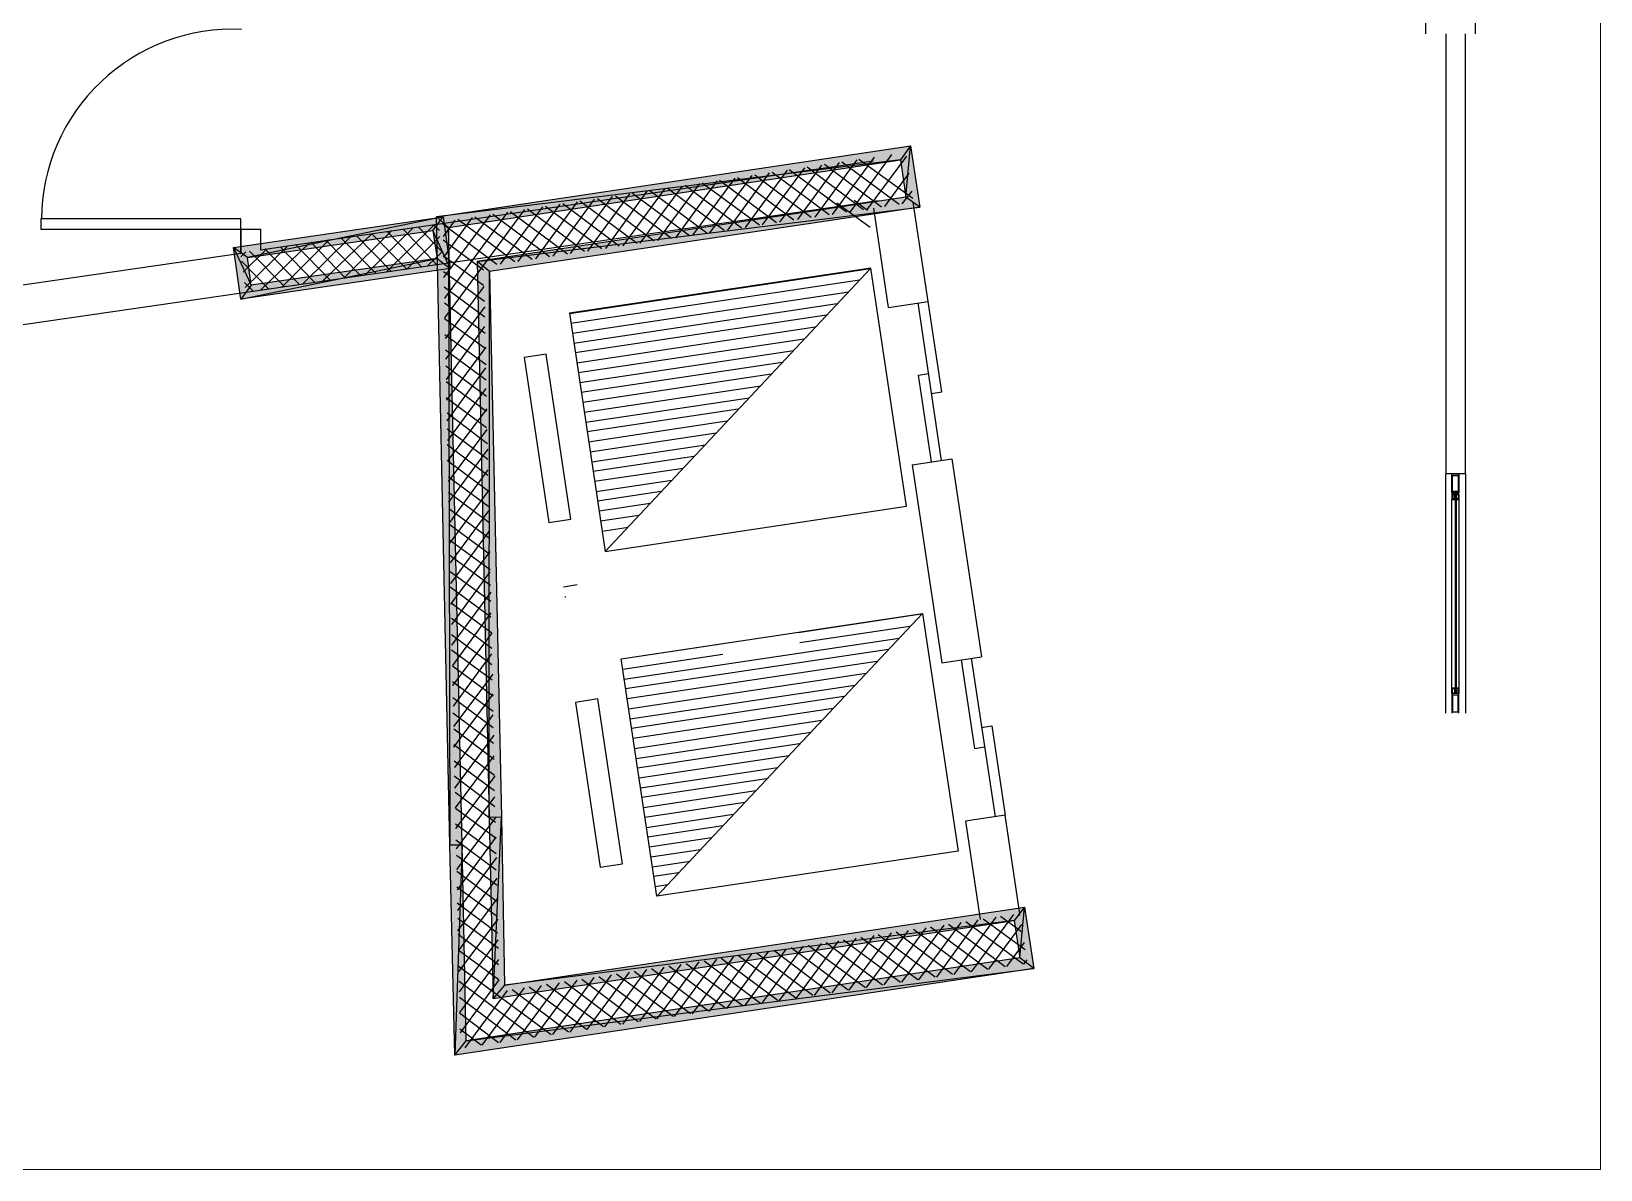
# Model space of a CAD drawing. Header units: inches. Extents: x 14 to 158, y 51 to 94.
# Drawn here: x 110.76 to 118.38, y 73.44 to 78.96 of the extents above; entities that cross this region are included whole.
import ezdxf

# ---------------------------------------------------------------- set-up
doc = ezdxf.new("R2010")
doc.units = ezdxf.units.IN
doc.header["$LTSCALE"] = 0.6
doc.header["$MEASUREMENT"] = 0
doc.layers.get('0').update_dxf_attribs({"color": 253, "lineweight": 0})

msp = doc.modelspace()

# ---------------------------------------------------------------- hatches: boundary and pattern name
h = msp.add_hatch(color=256)
h.paths.add_polyline_path([(115.627, 74.412), (115.5593, 74.4633), (115.5824, 74.7094)])
h.paths.add_polyline_path([(115.5593, 74.4633), (115.5824, 74.7094), (115.5322, 74.6447)])
h.paths.add_polyline_path([(115.5824, 74.7094), (115.5322, 74.6447), (113.0579, 74.3313)])
h.paths.add_polyline_path([(115.5322, 74.6447), (113.0579, 74.3313), (113.0036, 74.2659)])
h.paths.add_polyline_path([(113.0579, 74.3313), (113.0036, 74.2659), (113.0433, 75.1462)])
h.paths.add_polyline_path([(113.0036, 74.2659), (113.0433, 75.1462), (112.9836, 75.1442)])
h.paths.add_polyline_path([(113.0433, 75.1462), (112.9836, 75.1442), (112.9855, 77.794)])
h.paths.add_polyline_path([(112.9836, 75.1442), (112.9855, 77.794), (112.9253, 77.8421)])
h.paths.add_polyline_path([(112.9855, 77.794), (112.9253, 77.8421), (115.0736, 78.1067)])
h.paths.add_polyline_path([(112.9253, 77.8421), (115.0736, 78.1067), (115.0066, 78.1539)])
h.paths.add_polyline_path([(115.0736, 78.1067), (115.0066, 78.1539), (115.0291, 78.404)])
h.paths.add_polyline_path([(115.0066, 78.1539), (115.0291, 78.404), (114.9794, 78.3353)])
h.paths.add_polyline_path([(115.0291, 78.404), (114.9794, 78.3353), (112.7283, 78.0594)])
h.paths.add_polyline_path([(114.9794, 78.3353), (112.7283, 78.0594), (112.7863, 78.0068)])
h.paths.add_polyline_path([(112.7283, 78.0594), (112.7863, 78.0068), (112.7928, 75.0125)])
h.paths.add_polyline_path([(112.7863, 78.0068), (112.7928, 75.0125), (112.8528, 75.0117)])
h.paths.add_polyline_path([(112.7928, 75.0125), (112.8528, 75.0117), (112.8174, 73.9912)])
h.paths.add_polyline_path([(112.8528, 75.0117), (112.8174, 73.9912), (112.8712, 74.0606)])
h.paths.add_polyline_path([(112.8174, 73.9912), (112.8712, 74.0606), (115.627, 74.412)])
h.paths.add_polyline_path([(112.8712, 74.0606), (115.627, 74.412), (115.5593, 74.4633)])
h = msp.add_hatch(color=256)
h.paths.add_polyline_path([(112.731, 77.8569), (112.7945, 77.8087), (112.7103, 77.9921)])
h.paths.add_polyline_path([(112.7945, 77.8087), (112.7103, 77.9921), (112.76, 78.0583)])
h.paths.add_polyline_path([(112.7103, 77.9921), (112.76, 78.0583), (111.8098, 77.8611)])
h.paths.add_polyline_path([(112.76, 78.0583), (111.8098, 77.8611), (111.7422, 77.9107)])
h.paths.add_polyline_path([(111.8098, 77.8611), (111.7422, 77.9107), (111.8277, 77.7273)])
h.paths.add_polyline_path([(111.7422, 77.9107), (111.8277, 77.7273), (111.7781, 77.6597)])
h.paths.add_polyline_path([(111.8277, 77.7273), (111.7781, 77.6597), (112.731, 77.8569)])
h.paths.add_polyline_path([(111.7781, 77.6597), (112.731, 77.8569), (112.7945, 77.8087)])

# ---------------------------------------------------------------- linework, layer by layer
msp.add_lwpolyline([(86.6371, 93.0265), (118.3781, 93.0265), (118.3781, 73.4364), (86.6371, 73.4364)], close=True)
at = {"linetype": 'Continuous', "lineweight": -2}
for points in [[(117.7715, 78.9478), (117.7715, 82.9223), (117.5274, 82.9223), (117.5274, 78.9478)], [(117.6267, 78.9478), (117.6267, 76.8116), (117.6267, 76.8116)], [(117.7219, 76.8116), (117.7219, 78.9478), (117.7219, 78.9478)], [(114.8465, 78.33), (111.8733, 77.8969), (111.8733, 77.8969)], [(114.5137, 78.2976), (114.3085, 78.02), (114.3085, 78.02)], [(114.5969, 78.31), (114.3931, 78.0327), (114.3931, 78.0327)], [(114.6815, 78.3227), (114.4803, 78.0458), (114.4803, 78.0458)], [(114.8008, 78.0938), (114.5274, 78.2996), (114.5274, 78.2996)], [(114.7688, 78.3358), (114.5635, 78.0582), (114.5635, 78.0582)], [(114.8881, 78.1068), (114.6119, 78.3123), (114.6119, 78.3123)], [(114.852, 78.3482), (114.6481, 78.0709), (114.6481, 78.0709)], [(114.9727, 78.1195), (114.6951, 78.3247), (114.6951, 78.3247)], [(114.9365, 78.3609), (114.7354, 78.084), (114.7354, 78.084)], [(115.0396, 78.1476), (114.7783, 78.3372), (114.7783, 78.3372)], [(115.0087, 78.3536), (114.8186, 78.0964), (114.8186, 78.0964)], [(114.0037, 78.2212), (113.7998, 77.9438), (113.7998, 77.9438)], [(114.0882, 78.2338), (113.8871, 77.9569), (113.8871, 77.9569)], [(114.1755, 78.2469), (113.9703, 77.9694), (113.9703, 77.9694)], [(114.2949, 78.018), (114.0173, 78.2232), (114.0173, 78.2232)], [(114.2587, 78.2594), (114.0535, 77.9818), (114.0535, 77.9818)], [(114.3781, 78.0304), (114.1019, 78.2359), (114.1019, 78.2359)], [(114.3419, 78.2718), (114.1407, 77.9949), (114.1407, 77.9949)], [(114.4626, 78.0431), (114.1891, 78.249), (114.1891, 78.249)], [(114.4292, 78.2849), (114.2253, 78.0076), (114.2253, 78.0076)], [(114.5458, 78.0556), (114.2723, 78.2614), (114.2723, 78.2614)], [(114.6331, 78.0686), (114.3569, 78.2741), (114.3569, 78.2741)], [(114.7177, 78.0813), (114.4401, 78.2866), (114.4401, 78.2866)], [(115.0212, 78.2704), (114.9018, 78.1089), (114.9018, 78.1089)], [(113.5809, 78.1579), (113.377, 77.8805), (113.377, 77.8805)], [(113.6654, 78.1705), (113.4602, 77.893), (113.4602, 77.893)], [(113.7848, 77.9416), (113.5086, 78.147), (113.5086, 78.147)], [(113.7486, 78.183), (113.5475, 77.906), (113.5475, 77.906)], [(113.8693, 77.9542), (113.5959, 78.1601), (113.5959, 78.1601)], [(113.8359, 78.1961), (113.632, 77.9187), (113.632, 77.9187)], [(113.9566, 77.9673), (113.6791, 78.1726), (113.6791, 78.1726)], [(113.9205, 78.2087), (113.7152, 77.9312), (113.7152, 77.9312)], [(114.0398, 77.9798), (113.7636, 78.1852), (113.7636, 78.1852)], [(114.1244, 77.9924), (113.8468, 78.1977), (113.8468, 78.1977)], [(114.2076, 78.0049), (113.9341, 78.2108), (113.9341, 78.2108)], [(115.0343, 78.1831), (114.9863, 78.1215), (114.9863, 78.1215)], [(114.8713, 78.1369), (110.1963, 77.4584), (110.1963, 77.4584)], [(112.9876, 78.069), (112.7626, 77.7648), (112.7626, 77.7648)], [(113.0721, 78.0817), (112.7664, 77.665), (112.7664, 77.665)], [(113.1553, 78.0941), (112.7669, 77.5688), (112.7669, 77.5688)], [(113.2761, 77.8654), (113.0012, 78.071), (113.0012, 78.071)], [(113.2426, 78.1072), (113.0374, 77.8296), (113.0374, 77.8296)], [(113.3633, 77.8785), (113.0858, 78.0837), (113.0858, 78.0837)], [(113.3272, 78.1199), (113.1219, 77.8423), (113.1219, 77.8423)], [(113.4465, 77.8909), (113.169, 78.0962), (113.169, 78.0962)], [(113.4104, 78.1323), (113.2092, 77.8554), (113.2092, 77.8554)], [(113.5297, 77.9034), (113.2563, 78.1092), (113.2563, 78.1092)], [(113.4936, 78.1448), (113.2924, 77.8678), (113.2924, 77.8678)], [(113.6143, 77.916), (113.3408, 78.1219), (113.3408, 78.1219)], [(113.7016, 77.9291), (113.424, 78.1344), (113.424, 78.1344)], [(114.8326, 78.0074), (114.6713, 78.1254), (114.6713, 78.1254)], [(114.8201, 78.0905), (114.7558, 78.1381), (114.7558, 78.1381)], [(114.9221, 77.6197), (114.8499, 78.1011), (114.8499, 78.1011)], [(115.1144, 77.6485), (115.0422, 78.1299), (115.0422, 78.1299)], [(111.7781, 77.8818), (111.7781, 77.999), (111.8733, 77.999), (111.8733, 77.8969)], [(111.7781, 77.999), (111.7781, 77.8818), (111.7781, 77.8818)], [(111.8733, 77.999), (111.8733, 77.8997), (111.8733, 77.8997)], [(112.6152, 78.0059), (112.3821, 77.777), (112.3821, 77.777)], [(112.7172, 78.0197), (112.4842, 77.7908), (112.4842, 77.7908)], [(112.5655, 77.999), (112.731, 77.8252), (112.731, 77.8252)], [(112.64, 78.0086), (112.7559, 77.8887), (112.7559, 77.8887)], [(112.7131, 78.0197), (112.7421, 77.9921), (112.7421, 77.9921)], [(113.021, 77.8272), (112.7587, 78.0236), (112.7587, 78.0236)], [(112.8171, 78.0435), (112.7607, 77.9639), (112.7607, 77.9639)], [(112.9003, 78.0559), (112.7618, 77.8637), (112.7618, 77.8637)], [(113.1083, 77.8403), (112.8307, 78.0455), (112.8307, 78.0455)], [(113.1915, 77.8527), (112.9139, 78.058), (112.9139, 78.058)], [(112.007, 77.9176), (111.7988, 77.7163), (111.7988, 77.7163)], [(112.1105, 77.9314), (111.8733, 77.7025), (111.8733, 77.7025)], [(112.2084, 77.9493), (111.9753, 77.7163), (111.9753, 77.7163)], [(112.0429, 77.9245), (112.2125, 77.7521), (112.2125, 77.7521)], [(112.3118, 77.9631), (112.0787, 77.7342), (112.0787, 77.7342)], [(112.1173, 77.9356), (112.287, 77.7618), (112.287, 77.7618)], [(112.4138, 77.9769), (112.1766, 77.748), (112.1766, 77.748)], [(112.1904, 77.9452), (112.3601, 77.7728), (112.3601, 77.7728)], [(112.2649, 77.9562), (112.4345, 77.7839), (112.4345, 77.7839)], [(112.5118, 77.9921), (112.2787, 77.7618), (112.2787, 77.7618)], [(112.3394, 77.9673), (112.509, 77.7935), (112.509, 77.7935)], [(112.4138, 77.9769), (112.5835, 77.8045), (112.5835, 77.8045)], [(112.4883, 77.988), (112.6566, 77.8156), (112.6566, 77.8156)], [(112.7448, 77.9631), (112.5835, 77.8045), (112.5835, 77.8045)], [(112.9566, 77.8008), (112.7606, 77.9458), (112.7606, 77.9458)], [(111.7781, 77.8818), (109.8364, 77.6004), (109.8364, 77.6004)], [(111.8029, 77.8887), (111.7781, 77.8652), (111.7781, 77.8652)], [(111.7822, 77.8432), (111.9119, 77.7094), (111.9119, 77.7094)], [(111.905, 77.9038), (111.7891, 77.7908), (111.7891, 77.7908)], [(111.8208, 77.8928), (111.9905, 77.7204), (111.9905, 77.7204)], [(111.8939, 77.9038), (112.0636, 77.7301), (112.0636, 77.7301)], [(111.9684, 77.9135), (112.138, 77.7411), (112.138, 77.7411)], [(112.7559, 77.8887), (112.6855, 77.8225), (112.6855, 77.8225)], [(112.9568, 77.7255), (112.7607, 77.8705), (112.7607, 77.8705)], [(112.9614, 77.6481), (112.7613, 77.7925), (112.7613, 77.7925)], [(114.834, 77.8073), (113.3733, 77.5885), (113.3733, 77.5885)], [(114.8363, 77.8104), (113.5459, 76.4361), (113.5459, 76.4361)], [(111.796, 77.7411), (111.8374, 77.6984), (111.8374, 77.6984)], [(112.9629, 77.5731), (112.7655, 77.7178), (112.7655, 77.7178)], [(112.9574, 77.7214), (112.7707, 77.469), (112.7707, 77.469)], [(114.7809, 77.7519), (113.3802, 77.5421), (113.3802, 77.5421)], [(114.7296, 77.694), (113.3876, 77.493), (113.3876, 77.493)], [(112.9636, 77.4937), (112.766, 77.6398), (112.766, 77.6398)], [(112.9623, 77.6232), (112.7717, 77.3687), (112.7717, 77.3687)], [(114.6727, 77.6367), (113.3947, 77.4453), (113.3947, 77.4453)], [(114.9221, 77.6197), (115.1144, 77.6485), (115.1144, 77.6485)], [(115.1796, 76.8774), (115.0653, 77.6411), (115.0653, 77.6411)], [(115.1801, 77.2093), (115.1144, 77.6485), (115.1144, 77.6485)], [(112.9635, 77.4198), (112.7675, 77.5647), (112.7675, 77.5647)], [(114.621, 77.5816), (113.4017, 77.3989), (113.4017, 77.3989)], [(112.9683, 77.341), (112.768, 77.4867), (112.768, 77.4867)], [(112.9614, 77.5268), (112.7753, 77.2703), (112.7753, 77.2703)], [(114.5656, 77.5231), (113.409, 77.3498), (113.409, 77.3498)], [(114.5127, 77.4663), (113.4162, 77.3021), (113.4162, 77.3021)], [(112.9682, 77.2671), (112.7722, 77.412), (112.7722, 77.412)], [(112.9666, 77.4272), (112.7764, 77.17), (112.7764, 77.17)], [(114.4614, 77.4085), (113.4236, 77.253), (113.4236, 77.253)], [(112.9703, 77.1879), (112.7728, 77.334), (112.7728, 77.334)], [(112.9663, 77.3268), (112.7775, 77.0698), (112.7775, 77.0698)], [(114.4057, 77.3527), (113.4305, 77.2066), (113.4305, 77.2066)], [(112.9703, 77.114), (112.7742, 77.2589), (112.7742, 77.2589)], [(114.3528, 77.296), (113.4376, 77.1589), (113.4376, 77.1589)], [(114.3015, 77.2381), (113.445, 77.1098), (113.445, 77.1098)], [(115.0674, 77.2914), (115.1165, 77.2988), (115.1165, 77.2988)], [(115.1305, 76.87), (115.0674, 77.2914), (115.0674, 77.2914)], [(112.971, 77.0346), (112.7748, 77.1809), (112.7748, 77.1809)], [(112.9673, 77.2265), (112.7807, 76.974), (112.7807, 76.974)], [(114.2461, 77.1796), (113.4524, 77.0607), (113.4524, 77.0607)], [(115.131, 77.202), (115.1801, 77.2093), (115.1801, 77.2093)], [(112.9756, 76.9572), (112.779, 77.1063), (112.779, 77.1063)], [(112.9723, 77.1282), (112.7815, 76.8752), (112.7815, 76.8752)], [(114.1928, 77.1256), (113.4591, 77.0157), (113.4591, 77.0157)], [(112.9771, 76.8821), (112.7795, 77.0283), (112.7795, 77.0283)], [(112.972, 77.0278), (112.7853, 76.7753), (112.7853, 76.7753)], [(114.1375, 77.0671), (113.4664, 76.9666), (113.4664, 76.9666)], [(114.0848, 77.009), (113.4738, 76.9175), (113.4738, 76.9175)], [(112.9776, 76.8041), (112.7796, 76.953), (112.7796, 76.953)], [(112.9766, 76.9323), (112.7864, 76.6751), (112.7864, 76.6751)], [(114.0335, 76.9511), (113.4812, 76.8684), (113.4812, 76.8684)], [(112.9777, 76.7289), (112.7815, 76.8752), (112.7815, 76.8752)], [(113.9775, 76.8967), (113.4879, 76.8234), (113.4879, 76.8234)], [(115.0364, 76.8559), (115.2287, 76.8847), (115.2287, 76.8847)], [(115.0364, 76.8559), (115.1802, 75.8958), (115.1802, 75.8958)], [(115.2287, 76.8847), (115.3726, 75.9246), (115.3726, 75.9246)], [(112.9824, 76.6515), (112.7863, 76.7964), (112.7863, 76.7964)], [(112.9763, 76.8318), (112.7902, 76.5753), (112.7902, 76.5753)], [(113.9249, 76.8386), (113.4952, 76.7743), (113.4952, 76.7743)], [(113.8695, 76.7801), (113.5026, 76.7252), (113.5026, 76.7252)], [(117.6267, 75.6504), (117.6267, 76.8116), (117.6267, 76.8116)], [(117.7219, 76.8116), (117.6267, 76.8116), (117.6267, 76.8116)], [(117.6902, 76.8116), (117.6902, 76.7192), (117.6557, 76.7192), (117.6557, 76.8116)], [(117.6557, 76.8116), (117.6902, 76.8116), (117.6902, 76.8116)], [(117.7219, 76.8116), (117.7219, 75.6504), (117.7219, 75.6504)], [(112.9825, 76.5762), (112.7865, 76.7211), (112.7865, 76.7211)], [(112.9812, 76.7336), (112.791, 76.4764), (112.791, 76.4764)], [(113.8176, 76.7264), (113.5093, 76.6802), (113.5093, 76.6802)], [(117.6722, 76.7192), (117.6722, 75.7456), (117.6722, 75.7456)], [(117.6764, 76.7192), (117.6764, 75.7456), (117.6764, 75.7456)], [(112.9844, 76.4984), (112.787, 76.6431), (112.787, 76.6431)], [(112.9809, 76.6331), (112.7942, 76.3806), (112.7942, 76.3806)], [(113.7649, 76.6683), (113.5167, 76.6311), (113.5167, 76.6311)], [(117.6557, 75.7732), (117.6557, 76.6875), (117.6557, 76.6875)], [(117.6902, 76.6875), (117.6902, 75.7732), (117.6902, 75.7732)], [(112.9845, 76.4231), (112.7885, 76.568), (112.7885, 76.568)], [(113.7095, 76.6098), (113.5241, 76.582), (113.5241, 76.582)], [(113.6582, 76.5519), (113.5314, 76.5329), (113.5314, 76.5329)], [(112.9891, 76.3457), (112.7917, 76.4904), (112.7917, 76.4904)], [(112.982, 76.5329), (112.7953, 76.2804), (112.7953, 76.2804)], [(112.9892, 76.2704), (112.7932, 76.4154), (112.7932, 76.4154)], [(112.9869, 76.4346), (112.7964, 76.1802), (112.7964, 76.1802)], [(112.9911, 76.1926), (112.7937, 76.3373), (112.7937, 76.3373)], [(112.9862, 76.3369), (112.8, 76.0817), (112.8, 76.0817)], [(112.9912, 76.1173), (112.7939, 76.2621), (112.7939, 76.2621)], [(113.4106, 76.273), (113.3438, 76.263), (113.3438, 76.263)], [(112.9961, 76.0386), (112.7985, 76.1847), (112.7985, 76.1847)], [(112.9912, 76.2386), (112.801, 75.9815), (112.801, 75.9815)], [(113.3552, 76.2145), (113.3511, 76.2139), (113.3511, 76.2139)], [(112.996, 75.9646), (112.8, 76.1096), (112.8, 76.1096)], [(112.9909, 76.1382), (112.8048, 75.8816), (112.8048, 75.8816)], [(115.0874, 76.1342), (113.7965, 74.7626), (113.6239, 75.9151), (115.0874, 76.1342), (115.26, 74.9818), (113.7965, 74.7626)], [(115.0809, 76.1305), (114.4836, 76.041), (114.4836, 76.041)], [(112.9967, 75.8853), (112.8005, 76.0316), (112.8005, 76.0316)], [(112.9961, 76.0386), (112.8053, 75.7855), (112.8053, 75.7855)], [(114.9729, 76.0139), (113.6391, 75.8141), (113.6391, 75.8141)], [(115.0256, 76.072), (114.4909, 75.9919), (114.4909, 75.9919)], [(112.998, 75.8116), (112.8006, 75.9563), (112.8006, 75.9563)], [(112.9956, 75.9395), (112.8091, 75.6856), (112.8091, 75.6856)], [(114.1099, 75.9851), (113.6243, 75.9123), (113.6243, 75.9123)], [(114.921, 75.9601), (113.6458, 75.7691), (113.6458, 75.7691)], [(113.0028, 75.7328), (112.8052, 75.8789), (112.8052, 75.8789)], [(114.1172, 75.936), (113.6317, 75.8632), (113.6317, 75.8632)], [(114.8656, 75.9016), (113.6531, 75.72), (113.6531, 75.72)], [(115.1802, 75.8958), (115.3726, 75.9246), (115.3726, 75.9246)], [(115.2744, 75.9099), (115.3387, 75.4802), (115.3387, 75.4802)], [(115.3235, 75.9172), (115.4387, 75.148), (115.4387, 75.148)], [(113.0027, 75.6589), (112.8054, 75.8036), (112.8054, 75.8036)], [(113.0007, 75.8398), (112.8099, 75.5868), (112.8099, 75.5868)], [(114.813, 75.8435), (113.6605, 75.6709), (113.6605, 75.6709)], [(114.7576, 75.785), (113.6679, 75.6218), (113.6679, 75.6218)], [(113.0035, 75.5795), (112.8072, 75.7258), (112.8072, 75.7258)], [(113.0012, 75.7437), (112.811, 75.4865), (112.811, 75.4865)], [(114.7057, 75.7313), (113.6746, 75.5768), (113.6746, 75.5768)], [(117.6902, 75.6504), (117.6902, 75.7456), (117.6557, 75.7456), (117.6557, 75.6504)], [(113.005, 75.5044), (112.8074, 75.6505), (112.8074, 75.6505)], [(113.0009, 75.6433), (112.8148, 75.3867), (112.8148, 75.3867)], [(114.653, 75.6732), (113.682, 75.5277), (113.682, 75.5277)], [(113.0082, 75.4268), (112.812, 75.5731), (112.812, 75.5731)], [(114.5976, 75.6147), (113.6893, 75.4786), (113.6893, 75.4786)], [(114.5463, 75.5568), (113.6967, 75.4295), (113.6967, 75.4295)], [(115.3737, 75.5817), (115.4228, 75.5891), (115.4228, 75.5891)], [(115.4228, 75.5891), (115.4878, 75.1553), (115.4878, 75.1553)], [(113.0101, 75.349), (112.8121, 75.4978), (112.8121, 75.4978)], [(113.0058, 75.545), (112.8157, 75.2878), (112.8157, 75.2878)], [(114.489, 75.5022), (113.7034, 75.3845), (113.7034, 75.3845)], [(115.3387, 75.4802), (115.3878, 75.4876), (115.3878, 75.4876)], [(113.0102, 75.2737), (112.8142, 75.4187), (112.8142, 75.4187)], [(113.0056, 75.4445), (112.8189, 75.1921), (112.8189, 75.1921)], [(114.4377, 75.4443), (113.7108, 75.3354), (113.7108, 75.3354)], [(113.0107, 75.1957), (112.8141, 75.3448), (112.8141, 75.3448)], [(113.0107, 75.3449), (112.8199, 75.0918), (112.8199, 75.0918)], [(114.385, 75.3862), (113.7181, 75.2863), (113.7181, 75.2863)], [(114.329, 75.3318), (113.7248, 75.2413), (113.7248, 75.2413)], [(113.015, 75.121), (112.8189, 75.266), (112.8189, 75.266)], [(114.2777, 75.2739), (113.7322, 75.1922), (113.7322, 75.1922)], [(113.0168, 75.0432), (112.8195, 75.188), (112.8195, 75.188)], [(113.0102, 75.2458), (112.8237, 74.992), (112.8237, 74.992)], [(114.2249, 75.2172), (113.7394, 75.1445), (113.7394, 75.1445)], [(113.017, 74.968), (112.8196, 75.1127), (112.8196, 75.1127)], [(113.0154, 75.1462), (112.8246, 74.8931), (112.8246, 74.8931)], [(114.1695, 75.1587), (113.7467, 75.0954), (113.7467, 75.0954)], [(114.1178, 75.1036), (113.7537, 75.049), (113.7537, 75.049)], [(115.4878, 75.1553), (115.2955, 75.1265), (115.367, 74.6492)], [(115.5593, 74.678), (115.4878, 75.1553), (115.4878, 75.1553)], [(113.0175, 74.89), (112.8215, 75.0349), (112.8215, 75.0349)], [(113.0158, 75.0501), (112.8284, 74.7933), (112.8284, 74.7933)], [(114.0622, 75.0464), (113.7608, 75.0013), (113.7608, 75.0013)], [(113.0217, 74.8153), (112.8257, 74.9602), (112.8257, 74.9602)], [(113.0196, 74.9502), (112.8295, 74.6931), (112.8295, 74.6931)], [(114.0096, 74.9883), (113.7682, 74.9522), (113.7682, 74.9522)], [(113.0224, 74.7359), (112.8262, 74.8822), (112.8262, 74.8822)], [(113.9583, 74.9305), (113.7755, 74.9031), (113.7755, 74.9031)], [(113.9023, 74.876), (113.7822, 74.8581), (113.7822, 74.8581)], [(113.0237, 74.6622), (112.8263, 74.8069), (112.8263, 74.8069)], [(113.0207, 74.85), (112.8303, 74.5942), (112.8303, 74.5942)], [(113.8496, 74.818), (113.7896, 74.809), (113.7896, 74.809)], [(113.0245, 74.5828), (112.8282, 74.7291), (112.8282, 74.7291)], [(113.0202, 74.7509), (112.8337, 74.4971), (112.8337, 74.4971)], [(113.0285, 74.5095), (112.8311, 74.6543), (112.8311, 74.6543)], [(113.0254, 74.6513), (112.8346, 74.3982), (112.8346, 74.3982)], [(115.356, 74.6476), (115.1549, 74.3706), (115.1549, 74.3706)], [(115.4433, 74.6606), (115.2394, 74.3833), (115.2394, 74.3833)], [(115.5279, 74.6733), (115.3226, 74.3957), (115.3226, 74.3957)], [(115.5854, 74.5034), (115.3806, 74.6512), (115.3806, 74.6512)], [(115.5729, 74.5866), (115.4651, 74.6639), (115.4651, 74.6639)], [(115.5605, 74.6698), (115.5524, 74.677), (115.5524, 74.677)], [(113.0292, 74.4301), (112.833, 74.5765), (112.833, 74.5765)], [(114.85, 74.5718), (114.6462, 74.2944), (114.6462, 74.2944)], [(114.9346, 74.5844), (114.7294, 74.3069), (114.7294, 74.3069)], [(115.0178, 74.5969), (114.8126, 74.3193), (114.8126, 74.3193)], [(115.1481, 74.3696), (114.8719, 74.575), (114.8719, 74.575)], [(115.1024, 74.6096), (114.8998, 74.3324), (114.8998, 74.3324)], [(115.2326, 74.3823), (114.9592, 74.5881), (114.9592, 74.5881)], [(115.1897, 74.6226), (114.9844, 74.3451), (114.9844, 74.3451)], [(115.3199, 74.3953), (115.0424, 74.6006), (115.0424, 74.6006)], [(115.2728, 74.6351), (115.0676, 74.3575), (115.0676, 74.3575)], [(115.4031, 74.4078), (115.1255, 74.613), (115.1255, 74.613)], [(115.4877, 74.4205), (115.2128, 74.6261), (115.2128, 74.6261)], [(115.575, 74.4335), (115.2974, 74.6388), (115.2974, 74.6388)], [(115.5672, 74.6248), (115.4072, 74.4084), (115.4072, 74.4084)], [(113.0305, 74.3564), (112.8331, 74.5012), (112.8331, 74.5012)], [(113.0251, 74.5508), (112.8384, 74.2984), (112.8384, 74.2984)], [(114.34, 74.4954), (114.1361, 74.218), (114.1361, 74.218)], [(114.4245, 74.508), (114.2234, 74.2311), (114.2234, 74.2311)], [(114.5077, 74.5205), (114.3066, 74.2436), (114.3066, 74.2436)], [(114.638, 74.2932), (114.3645, 74.4991), (114.3645, 74.4991)], [(114.595, 74.5336), (114.3911, 74.2562), (114.3911, 74.2562)], [(114.7253, 74.3063), (114.4491, 74.5117), (114.4491, 74.5117)], [(114.6796, 74.5462), (114.4743, 74.2687), (114.4743, 74.2687)], [(114.8098, 74.3189), (114.5323, 74.5242), (114.5323, 74.5242)], [(114.7628, 74.5587), (114.5616, 74.2818), (114.5616, 74.2818)], [(114.893, 74.3314), (114.6196, 74.5373), (114.6196, 74.5373)], [(114.9803, 74.3445), (114.7041, 74.5499), (114.7041, 74.5499)], [(115.0649, 74.3571), (114.7873, 74.5624), (114.7873, 74.5624)], [(115.5803, 74.5375), (115.4945, 74.4215), (115.4945, 74.4215)], [(113.2837, 74.0904), (112.8336, 74.4232), (112.8336, 74.4232)], [(113.0296, 74.4553), (112.8394, 74.1981), (112.8394, 74.1981)], [(113.8312, 74.4192), (113.6301, 74.1422), (113.6301, 74.1422)], [(113.9144, 74.4316), (113.7133, 74.1547), (113.7133, 74.1547)], [(114.0017, 74.4447), (113.7965, 74.1672), (113.7965, 74.1672)], [(114.132, 74.2174), (113.8558, 74.4229), (113.8558, 74.4229)], [(114.0863, 74.4574), (113.881, 74.1798), (113.881, 74.1798)], [(114.2166, 74.2301), (113.939, 74.4353), (113.939, 74.4353)], [(114.1695, 74.4698), (113.9683, 74.1929), (113.9683, 74.1929)], [(114.2997, 74.2425), (114.0263, 74.4484), (114.0263, 74.4484)], [(114.2568, 74.4829), (114.0515, 74.2054), (114.0515, 74.2054)], [(114.387, 74.2556), (114.1095, 74.4609), (114.1095, 74.4609)], [(114.4716, 74.2683), (114.194, 74.4735), (114.194, 74.4735)], [(114.5548, 74.2807), (114.2813, 74.4866), (114.2813, 74.4866)], [(115.5928, 74.4543), (115.5777, 74.4339), (115.5777, 74.4339)], [(113.2005, 74.0779), (112.8378, 74.3485), (112.8378, 74.3485)], [(113.0305, 74.3564), (112.843, 74.0997), (112.843, 74.0997)], [(113.3239, 74.3432), (113.12, 74.0658), (113.12, 74.0658)], [(113.4085, 74.3559), (113.2032, 74.0783), (113.2032, 74.0783)], [(113.4916, 74.3683), (113.2905, 74.0914), (113.2905, 74.0914)], [(113.6219, 74.141), (113.3484, 74.3469), (113.3484, 74.3469)], [(113.5762, 74.381), (113.3751, 74.104), (113.3751, 74.104)], [(113.7065, 74.1537), (113.433, 74.3595), (113.433, 74.3595)], [(113.6635, 74.3941), (113.4582, 74.1165), (113.4582, 74.1165)], [(113.7938, 74.1668), (113.5162, 74.372), (113.5162, 74.372)], [(113.7467, 74.4065), (113.5428, 74.1292), (113.5428, 74.1292)], [(113.877, 74.1792), (113.6008, 74.3847), (113.6008, 74.3847)], [(113.9615, 74.1919), (113.688, 74.3977), (113.688, 74.3977)], [(114.0488, 74.205), (113.7712, 74.4102), (113.7712, 74.4102)], [(113.1132, 74.0648), (112.8397, 74.2707), (112.8397, 74.2707)], [(113.0702, 74.3052), (112.865, 74.0276), (112.865, 74.0276)], [(113.1534, 74.3177), (112.9482, 74.0401), (112.9482, 74.0401)], [(113.2366, 74.3301), (113.0355, 74.0532), (113.0355, 74.0532)], [(113.3682, 74.103), (113.0948, 74.3089), (113.0948, 74.3089)], [(113.4555, 74.1161), (113.178, 74.3213), (113.178, 74.3213)], [(113.5387, 74.1286), (113.2612, 74.3338), (113.2612, 74.3338)], [(113.0286, 74.0522), (112.8398, 74.1954), (112.8398, 74.1954)], [(112.9454, 74.0397), (112.8404, 74.1174), (112.8404, 74.1174)]]:
    msp.add_lwpolyline(points, dxfattribs=at)
for points in [[(115.0291, 78.404), (114.9794, 78.3353), (112.7283, 78.0594)], [(115.0066, 78.1539), (115.0291, 78.404), (114.9794, 78.3353)], [(115.0736, 78.1067), (115.0066, 78.1539), (115.0291, 78.404)], [(114.9794, 78.3353), (112.7283, 78.0594), (112.7863, 78.0068)], [(112.9253, 77.8421), (115.0736, 78.1067), (115.0066, 78.1539)], [(112.9855, 77.794), (112.9253, 77.8421), (115.0736, 78.1067)], [(111.7781, 77.999), (111.7781, 78.0486), (110.8072, 78.0486), (110.8072, 77.999)], [(112.76, 78.0583), (111.8098, 77.8611), (111.7422, 77.9107)], [(112.7103, 77.9921), (112.76, 78.0583), (111.8098, 77.8611)], [(112.7945, 77.8087), (112.7103, 77.9921), (112.76, 78.0583)], [(112.7283, 78.0594), (112.7863, 78.0068), (112.7928, 75.0125)], [(112.7863, 78.0068), (112.7928, 75.0125), (112.8528, 75.0117)], [(112.731, 77.8569), (112.7945, 77.8087), (112.7103, 77.9921)], [(111.8098, 77.8611), (111.7422, 77.9107), (111.8277, 77.7273)], [(111.7422, 77.9107), (111.8277, 77.7273), (111.7781, 77.6597)], [(111.8277, 77.7273), (111.7781, 77.6597), (112.731, 77.8569)], [(111.7781, 77.6597), (112.731, 77.8569), (112.7945, 77.8087)], [(112.9836, 75.1442), (112.9855, 77.794), (112.9253, 77.8421)], [(113.0433, 75.1462), (112.9836, 75.1442), (112.9855, 77.794)], [(113.3729, 77.5912), (113.5459, 76.4361), (115.0093, 76.6552), (114.8363, 77.8104)], [(113.1526, 77.377), (113.2725, 76.5764), (113.3802, 76.5925), (113.2603, 77.3931)], [(117.6874, 76.7261), (117.6584, 76.7261), (117.6584, 76.8047), (117.6874, 76.8047)], [(117.6722, 76.7165), (117.6557, 76.7165), (117.6557, 76.6875), (117.6722, 76.6875)], [(117.6695, 76.7123), (117.6584, 76.7123), (117.6584, 76.6916), (117.6695, 76.6916)], [(117.6764, 76.7165), (117.6764, 76.6875), (117.6902, 76.6875), (117.6902, 76.7165)], [(117.6805, 76.6916), (117.6805, 76.7123), (117.6902, 76.7123), (117.6902, 76.6916)], [(113.4032, 75.7035), (113.5229, 74.9043), (113.6307, 74.9204), (113.511, 75.7197)], [(117.6722, 75.7456), (117.6557, 75.7456), (117.6557, 75.7732), (117.6722, 75.7732)], [(117.6695, 75.7484), (117.6584, 75.7484), (117.6584, 75.7704), (117.6695, 75.7704)], [(117.6874, 75.7387), (117.6584, 75.7387), (117.6584, 75.6573), (117.6874, 75.6573)], [(117.6764, 75.7456), (117.6764, 75.7732), (117.6902, 75.7732), (117.6902, 75.7456)], [(117.6805, 75.7704), (117.6805, 75.7484), (117.6902, 75.7484), (117.6902, 75.7704)], [(113.0036, 74.2659), (113.0433, 75.1462), (112.9836, 75.1442)], [(113.0579, 74.3313), (113.0036, 74.2659), (113.0433, 75.1462)], [(112.7928, 75.0125), (112.8528, 75.0117), (112.8174, 73.9912)], [(112.8528, 75.0117), (112.8174, 73.9912), (112.8712, 74.0606)], [(115.5322, 74.6447), (113.0579, 74.3313), (113.0036, 74.2659)], [(115.5824, 74.7094), (115.5322, 74.6447), (113.0579, 74.3313)], [(115.5593, 74.4633), (115.5824, 74.7094), (115.5322, 74.6447)], [(115.627, 74.412), (115.5593, 74.4633), (115.5824, 74.7094)], [(112.8712, 74.0606), (115.627, 74.412), (115.5593, 74.4633)], [(112.8174, 73.9912), (112.8712, 74.0606), (115.627, 74.412)]]:
    msp.add_lwpolyline(points, close=True, dxfattribs=at)
msp.add_open_spline([(111.7809, 78.9685), (111.5285, 78.9809), (111.2816, 78.8885), (111.0996, 78.7147), (111.0996, 78.7147), (110.9162, 78.541), (110.8114, 78.2996), (110.8114, 78.0473)], degree=3, knots=[0, 0, 0, 0, 0.125, 0.125, 0.125, 0.125, 1, 1, 1, 1], dxfattribs=at)

doc.saveas('drawing.dxf')
